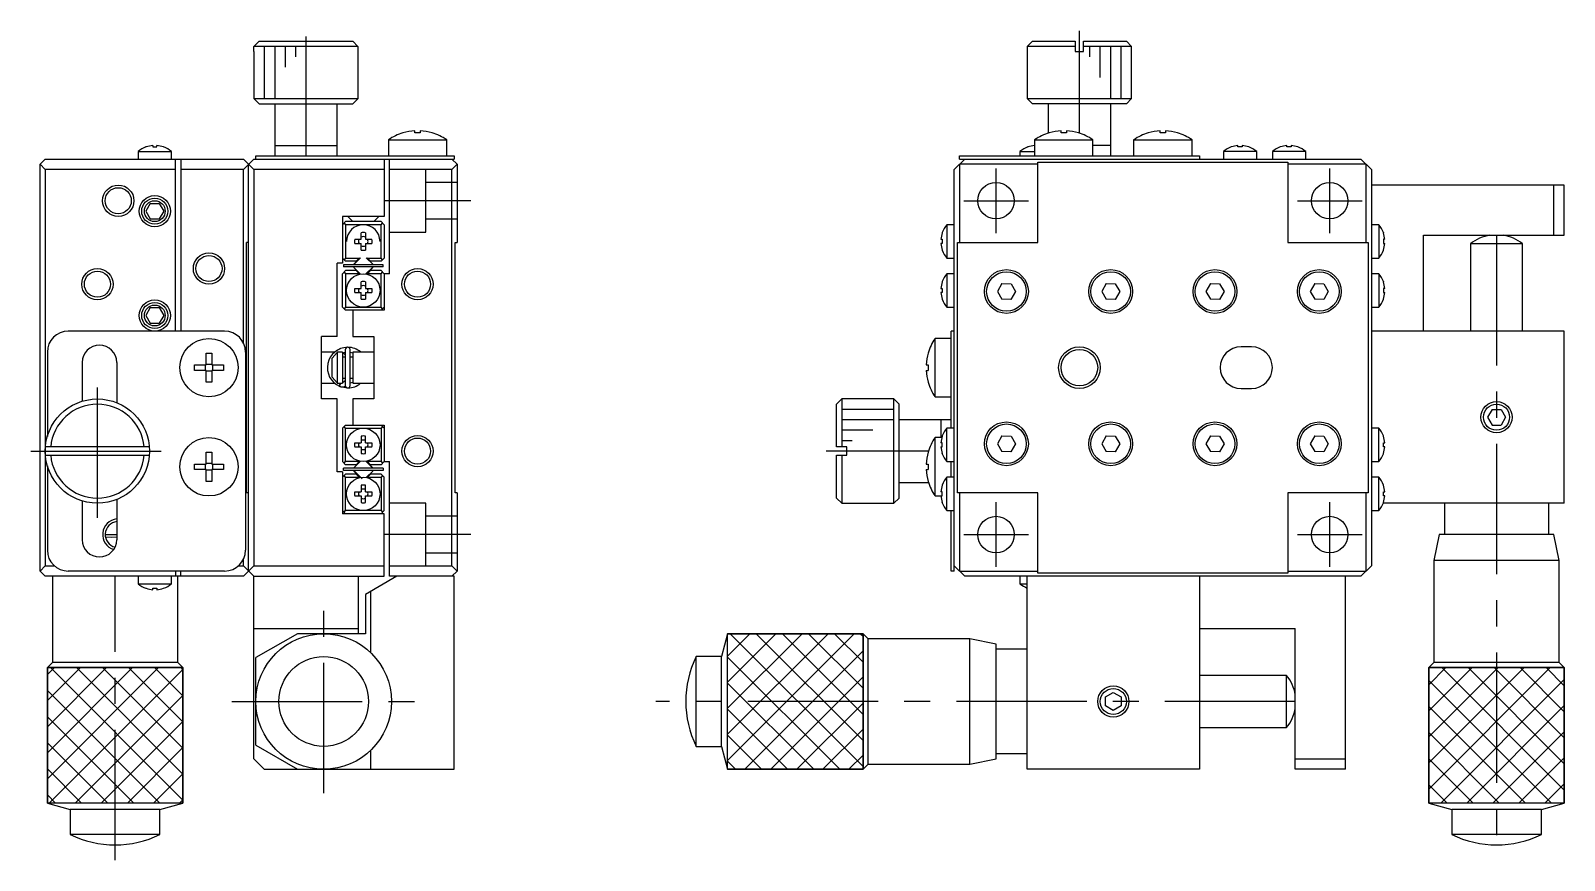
# Model space of a CAD drawing. Extents: x -26 to 379, y 1 to 259.
# Drawn here: x 231.6 to 378.7, y 107.7 to 187.3 of the extents above; entities that cross this region are included whole.
import ezdxf

# ---------------------------------------------------------------- set-up
doc = ezdxf.new("R2010")
doc.units = 0
doc.header["$LTSCALE"] = 10
doc.linetypes.add('CENTER', pattern=[2, 1.25, -0.25, 0.25, -0.25])
doc.linetypes.add('DASHED', pattern=[3.5, 2, -1.5])
doc.layers.get('0').update_dxf_attribs({"linetype": 'CONTINUOUS'})
doc.layers.add('CENTER', color=1, linetype='CENTER')

msp = doc.modelspace()

# ---------------------------------------------------------------- linework, layer by layer
at = {"color": 7, "linetype": 'CONTINUOUS'}
for p, q in [((253.05157, 185.758341), (253.553358, 186.258341)), ((253.05157, 185.258341), (253.05157, 185.758341)), ((263.019519, 185.758341), (253.05157, 185.758341)), ((253.553358, 186.258341), (262.517732, 186.258341)), ((262.517732, 186.258341), (263.019519, 185.758341)), ((263.019519, 185.758341), (263.019519, 185.258341)), ((327.71009, 186.258341), (327.21009, 185.758341)), ((331.81009, 185.758341), (327.21009, 185.758341)), ((327.21009, 185.758341), (327.21009, 180.758341)), ((327.71009, 186.258341), (331.81009, 186.258341)), ((331.81009, 186.258341), (331.81009, 185.258341)), ((332.61009, 185.258341), (332.61009, 186.258341)), ((332.61009, 186.258341), (336.71009, 186.258341)), ((337.21009, 185.758341), (332.61009, 185.758341)), ((337.21009, 185.758341), (336.71009, 186.258341)), ((337.21009, 180.758341), (337.21009, 185.758341)), ((253.035545, 185.258341), (253.035545, 180.758341)), ((253.035545, 185.258341), (253.05157, 185.258341)), ((263.019519, 185.258341), (263.035545, 185.258341)), ((263.035545, 180.758341), (263.035545, 185.258341)), ((331.81009, 185.258341), (332.61009, 185.258341)), ((253.035545, 180.758341), (253.535545, 180.258341)), ((253.035545, 180.758341), (263.035545, 180.758341)), ((253.535545, 180.258341), (262.535545, 180.258341)), ((255.035545, 180.258341), (255.035545, 175.258341)), ((261.035545, 175.258341), (261.035545, 180.258341)), ((262.535545, 180.258341), (263.035545, 180.758341)), ((327.21009, 180.758341), (327.71009, 180.258341)), ((327.21009, 180.758341), (337.21009, 180.758341)), ((336.71009, 180.258341), (327.71009, 180.258341)), ((329.21009, 180.258341), (329.21009, 177.428037)), ((335.21009, 175.258341), (335.21009, 180.258341)), ((336.71009, 180.258341), (337.21009, 180.758341)), ((265.935545, 176.800804), (271.535545, 176.800804)), ((265.935545, 176.800804), (265.935545, 175.258341)), ((267.336406, 177.451545), (267.333397, 177.457714)), ((268.475545, 177.451545), (268.475545, 177.644802)), ((268.995545, 177.451545), (268.475545, 177.451545)), ((268.995545, 177.644802), (268.995545, 177.451545)), ((270.137692, 177.457714), (270.134684, 177.451545)), ((271.535545, 175.258341), (271.535545, 176.800804)), ((327.91009, 176.800804), (327.91009, 175.258341)), ((327.91009, 176.800804), (333.51009, 176.800804)), ((329.310951, 177.451545), (329.307943, 177.457714)), ((330.45009, 177.451545), (330.45009, 177.644802)), ((330.97009, 177.451545), (330.45009, 177.451545)), ((330.97009, 177.644802), (330.97009, 177.451545)), ((332.112238, 177.457714), (332.109229, 177.451545)), ((333.51009, 175.258341), (333.51009, 176.800804)), ((337.41009, 176.800804), (337.41009, 175.258341)), ((337.41009, 176.800804), (343.01009, 176.800804)), ((338.810951, 177.451545), (338.807943, 177.457714)), ((339.95009, 177.451545), (339.95009, 177.644802)), ((340.47009, 177.451545), (339.95009, 177.451545)), ((340.47009, 177.644802), (340.47009, 177.451545)), ((341.612238, 177.457714), (341.609229, 177.451545)), ((343.01009, 175.258341), (343.01009, 176.800804)), ((241.935545, 175.679278), (245.135545, 175.679278)), ((241.935545, 175.679278), (241.935545, 174.958341)), ((242.685545, 176.109404), (242.709409, 176.109404)), ((243.335545, 176.242289), (243.335545, 176.109404)), ((243.335545, 176.109404), (243.735545, 176.109404)), ((243.735545, 176.109404), (243.735545, 176.242289)), ((244.36168, 176.109404), (244.385545, 176.109404)), ((245.135545, 174.958341), (245.135545, 175.679278)), ((253.235545, 174.958341), (253.235545, 175.258341)), ((253.235545, 175.258341), (272.235545, 175.258341)), ((255.035545, 176.258341), (261.035545, 176.258341)), ((272.235545, 175.258341), (272.235545, 174.958341)), ((320.71009, 174.958341), (320.71009, 175.258341)), ((320.71009, 175.258341), (343.71009, 175.258341)), ((326.51009, 175.679278), (326.51009, 175.258341)), ((326.51009, 175.679278), (327.91009, 175.679278)), ((327.26009, 176.109404), (327.283955, 176.109404)), ((335.21009, 176.258341), (333.51009, 176.258341)), ((343.71009, 175.258341), (343.71009, 174.958341)), ((346.01009, 175.679278), (346.01009, 174.958341)), ((349.21009, 175.679278), (346.01009, 175.679278)), ((346.783955, 176.109404), (346.76009, 176.109404)), ((347.41009, 176.109404), (347.41009, 176.242289)), ((347.81009, 176.109404), (347.41009, 176.109404)), ((347.81009, 176.242289), (347.81009, 176.109404)), ((348.46009, 176.109404), (348.436226, 176.109404)), ((349.21009, 174.958341), (349.21009, 175.679278)), ((350.71009, 175.679278), (350.71009, 174.958341)), ((353.91009, 175.679278), (350.71009, 175.679278)), ((351.483955, 176.109404), (351.46009, 176.109404)), ((352.11009, 176.109404), (352.11009, 176.242289)), ((352.51009, 176.109404), (352.11009, 176.109404)), ((352.51009, 176.242289), (352.51009, 176.109404)), ((353.16009, 176.109404), (353.136226, 176.109404)), ((353.91009, 174.958341), (353.91009, 175.679278)), ((233.035545, 174.958341), (232.535545, 174.458341)), ((232.535545, 174.458341), (233.035545, 173.958341)), ((232.535545, 135.458341), (232.535545, 174.458341)), ((233.035545, 174.958341), (252.035545, 174.958341)), ((245.535545, 173.958341), (233.035545, 173.958341)), ((233.035545, 173.958341), (233.035545, 135.958341)), ((245.535545, 158.458341), (245.535545, 174.958341)), ((246.035545, 174.958341), (246.035545, 158.458341)), ((252.035545, 173.958341), (246.035545, 173.958341)), ((253.035545, 174.958341), (252.035545, 173.958341)), ((252.035545, 174.958341), (253.035545, 173.958341)), ((252.035545, 157.33012), (252.035545, 173.958341)), ((252.535545, 135.458341), (252.535545, 174.458341)), ((253.035545, 174.958341), (272.235545, 174.958341)), ((253.035545, 173.958341), (253.035545, 135.958341)), ((265.535545, 173.958341), (253.035545, 173.958341)), ((265.535545, 174.958341), (265.535545, 169.458341)), ((266.035545, 163.958341), (266.035545, 174.958341)), ((272.035545, 173.958341), (266.035545, 173.958341)), ((272.035545, 174.958341), (272.535545, 174.458341)), ((272.535545, 174.458341), (272.035545, 173.958341)), ((272.035545, 135.958341), (272.035545, 173.958341)), ((272.535545, 174.458341), (272.535545, 166.958341)), ((321.21009, 174.958341), (320.21009, 173.958341)), ((320.21009, 135.458341), (320.21009, 173.958341)), ((320.71009, 174.958341), (359.21009, 174.958341)), ((320.71009, 174.458341), (320.71009, 166.958341)), ((328.21009, 174.458341), (320.71009, 174.458341)), ((328.21009, 174.658341), (352.21009, 174.658341)), ((328.21009, 166.958341), (328.21009, 174.658341)), ((352.21009, 174.658341), (352.21009, 166.958341)), ((359.71009, 174.458341), (352.21009, 174.458341)), ((360.21009, 173.958341), (359.21009, 174.958341)), ((359.71009, 166.958341), (359.71009, 174.458341)), ((360.21009, 173.958341), (360.21009, 135.958341)), ((378.71009, 172.458341), (360.21009, 172.458341)), ((377.71009, 167.658341), (377.71009, 172.458341)), ((378.71009, 167.658341), (378.71009, 172.458341)), ((243.102532, 170.708341), (242.669519, 169.95834)), ((243.102532, 170.708341), (243.968557, 170.708341)), ((243.968557, 170.708341), (244.40157, 169.958341)), ((242.669519, 169.95834), (243.102532, 169.208341)), ((243.102532, 169.208341), (243.968558, 169.208341)), ((244.40157, 169.958341), (243.968558, 169.208341)), ((261.535545, 169.458341), (261.535545, 164.958341)), ((265.535545, 169.458341), (261.535545, 169.458341)), ((262.035545, 169.458341), (262.535545, 168.958341)), ((264.535545, 168.958341), (265.035545, 169.458341)), ((261.535545, 168.658341), (261.835545, 168.958341)), ((261.685545, 168.808341), (261.835545, 168.658341)), ((265.235545, 168.958341), (261.835545, 168.958341)), ((261.835545, 168.658341), (261.835545, 165.458341)), ((265.235545, 168.658341), (261.835545, 168.658341)), ((263.335545, 167.258341), (263.335545, 167.884476)), ((263.735545, 167.884476), (263.735545, 167.258341)), ((265.535545, 168.658341), (265.235545, 168.958341)), ((265.235545, 168.658341), (265.385545, 168.808341)), ((265.235545, 165.458341), (265.235545, 168.658341)), ((265.535545, 168.658341), (265.535545, 165.458341)), ((319.059027, 167.908341), (319.059027, 167.884476)), ((320.21009, 168.658341), (319.489153, 168.658341)), ((319.489153, 168.658341), (319.489153, 165.458341)), ((360.931028, 168.658341), (360.21009, 168.658341)), ((360.931028, 168.658341), (360.931028, 165.458341)), ((361.361154, 167.908341), (361.361154, 167.884476)), ((252.335545, 142.958341), (252.335545, 166.958341)), ((252.535545, 166.958341), (252.335545, 166.958341)), ((262.709409, 167.258341), (263.335545, 167.258341)), ((262.709409, 166.858341), (263.335545, 166.858341)), ((263.335545, 166.232205), (263.335545, 166.858341)), ((263.735545, 167.258341), (264.36168, 167.258341)), ((263.735545, 166.858341), (264.36168, 166.858341)), ((263.735545, 166.858341), (263.735545, 166.232205)), ((272.335545, 166.958341), (272.535545, 166.958341)), ((272.335545, 142.958341), (272.335545, 166.958341)), ((318.926142, 167.258341), (319.059027, 167.258341)), ((319.059027, 166.858341), (318.926142, 166.858341)), ((319.059027, 167.258341), (319.059027, 166.858341)), ((319.059027, 166.232205), (319.059027, 166.208341)), ((320.51009, 142.958341), (320.51009, 166.958341)), ((320.51009, 166.958341), (328.21009, 166.958341)), ((352.21009, 166.958341), (359.91009, 166.958341)), ((359.91009, 166.958341), (359.91009, 142.958341)), ((361.361154, 167.258341), (361.361154, 166.858341)), ((361.494039, 167.258341), (361.361154, 167.258341)), ((361.361154, 166.858341), (361.494039, 166.858341)), ((361.361154, 166.232205), (361.361154, 166.208341)), ((365.21009, 158.458341), (365.21009, 167.658341)), ((365.21009, 167.658341), (378.71009, 167.658341)), ((374.710086, 166.830832), (369.710094, 166.830832)), ((369.710094, 166.830832), (369.710094, 158.458341)), ((374.710086, 158.458341), (374.710086, 166.830832)), ((261.035545, 157.958341), (261.035545, 164.958341)), ((261.535545, 164.958341), (261.035545, 164.958341)), ((261.535545, 165.458341), (261.835545, 165.158341)), ((261.635545, 164.808341), (261.635545, 164.608341)), ((265.435545, 164.808341), (261.635545, 164.808341)), ((261.835545, 165.458341), (261.685545, 165.308341)), ((261.835545, 165.458341), (263.136496, 165.458341)), ((262.836496, 165.158341), (261.835545, 165.158341)), ((263.250483, 165.483939), (262.633983, 164.86744)), ((262.633983, 164.832084), (263.28067, 165.478771)), ((262.836492, 165.158345), (263.177152, 165.498996)), ((264.437106, 164.86744), (263.820606, 165.483939)), ((263.893937, 165.498996), (264.234597, 165.158345)), ((263.934593, 165.458341), (265.235545, 165.458341)), ((265.235545, 165.158341), (264.234593, 165.158341)), ((265.385545, 165.308341), (265.235545, 165.458341)), ((265.235545, 165.158341), (265.535545, 165.458341)), ((265.435545, 164.608341), (265.435545, 164.808341)), ((319.489153, 165.458341), (320.21009, 165.458341)), ((360.21009, 165.458341), (360.931028, 165.458341)), ((261.535545, 163.958341), (261.835545, 164.258341)), ((261.535545, 160.758341), (261.535545, 163.958341)), ((265.435545, 164.608341), (261.635545, 164.608341)), ((261.685545, 164.108341), (261.835545, 163.958341)), ((262.836496, 164.258341), (261.835545, 164.258341)), ((263.136496, 163.958341), (261.835545, 163.958341)), ((261.835545, 163.958341), (261.835545, 160.758341)), ((262.633983, 164.549242), (263.250483, 163.932742)), ((263.177152, 163.917685), (262.836496, 164.258341)), ((264.437106, 164.584597), (263.790419, 163.93791)), ((263.820606, 163.932742), (264.437106, 164.549242)), ((264.234593, 164.258341), (263.893937, 163.917685)), ((265.235545, 163.958341), (263.934593, 163.958341)), ((265.235545, 164.258341), (264.234593, 164.258341)), ((265.535545, 163.958341), (265.235545, 164.258341)), ((265.235545, 163.958341), (265.385545, 164.108341)), ((265.235545, 160.758341), (265.235545, 163.958341)), ((265.535545, 163.958341), (265.535545, 160.458341)), ((266.035545, 163.958341), (265.535545, 163.958341)), ((320.21009, 163.958341), (319.489153, 163.958341)), ((319.489153, 163.958341), (319.489153, 160.758341)), ((360.931028, 163.958341), (360.21009, 163.958341)), ((360.931028, 163.958341), (360.931028, 160.758341)), ((262.709409, 162.558341), (263.335545, 162.558341)), ((262.709409, 162.158341), (263.335545, 162.158341)), ((263.335545, 162.558341), (263.335545, 163.184476)), ((263.335545, 161.532205), (263.335545, 162.158341)), ((263.735545, 163.184476), (263.735545, 162.558341)), ((263.735545, 162.558341), (264.36168, 162.558341)), ((263.735545, 162.158341), (264.36168, 162.158341)), ((263.735545, 162.158341), (263.735545, 161.532205)), ((318.926142, 162.558341), (319.059027, 162.558341)), ((319.059027, 162.158341), (318.926142, 162.158341)), ((319.059027, 163.208341), (319.059027, 163.184476)), ((319.059027, 162.558341), (319.059027, 162.158341)), ((324.783888, 163.012231), (324.3441, 162.266184)), ((324.3441, 162.266184), (324.770303, 161.512293)), ((324.783888, 163.012231), (325.649878, 163.004388)), ((326.07608, 162.250497), (325.636293, 161.50445)), ((325.649878, 163.004388), (326.07608, 162.250497)), ((334.783888, 163.012231), (334.3441, 162.266184)), ((334.3441, 162.266184), (334.770303, 161.512293)), ((334.783888, 163.012231), (335.649878, 163.004388)), ((336.07608, 162.250497), (335.636293, 161.50445)), ((335.649878, 163.004388), (336.07608, 162.250497)), ((344.783888, 163.012231), (344.3441, 162.266184)), ((344.3441, 162.266184), (344.770303, 161.512293)), ((344.783888, 163.012231), (345.649878, 163.004388)), ((346.07608, 162.250497), (345.636293, 161.50445)), ((345.649878, 163.004388), (346.07608, 162.250497)), ((354.783888, 163.012231), (354.3441, 162.266184)), ((354.3441, 162.266184), (354.770303, 161.512293)), ((354.783888, 163.012231), (355.649878, 163.004388)), ((356.07608, 162.250497), (355.636293, 161.50445)), ((355.649878, 163.004388), (356.07608, 162.250497)), ((361.361154, 163.208341), (361.361154, 163.184476)), ((361.361154, 162.558341), (361.361154, 162.158341)), ((361.494039, 162.558341), (361.361154, 162.558341)), ((361.361154, 162.158341), (361.494039, 162.158341)), ((243.102532, 160.708341), (242.669519, 159.95834)), ((243.102532, 160.708341), (243.968557, 160.708341)), ((243.968557, 160.708341), (244.40157, 159.958341)), ((261.535545, 160.758341), (261.835545, 160.458341)), ((261.835545, 160.758341), (261.685545, 160.608341)), ((261.835545, 160.758341), (265.235545, 160.758341)), ((265.535545, 160.458341), (261.835545, 160.458341)), ((262.535545, 160.458341), (262.535545, 157.958341)), ((265.385545, 160.608341), (265.235545, 160.758341)), ((265.235545, 160.458341), (265.535545, 160.758341)), ((319.059027, 161.532205), (319.059027, 161.508341)), ((319.489153, 160.758341), (320.21009, 160.758341)), ((325.636293, 161.50445), (324.770303, 161.512293)), ((335.636293, 161.50445), (334.770303, 161.512293)), ((345.636293, 161.50445), (344.770303, 161.512293)), ((355.636293, 161.50445), (354.770303, 161.512293)), ((360.21009, 160.758341), (360.931028, 160.758341)), ((361.361154, 161.532205), (361.361154, 161.508341)), ((242.669519, 159.95834), (243.102532, 159.208341)), ((243.102532, 159.208341), (243.968558, 159.208341)), ((244.40157, 159.958341), (243.968558, 159.208341)), ((250.235545, 158.458341), (235.235545, 158.458341)), ((259.535545, 151.958341), (259.535545, 157.958341)), ((261.035545, 157.958341), (259.535545, 157.958341)), ((262.535545, 157.958341), (264.535545, 157.958341)), ((264.535545, 157.958341), (264.535545, 151.958341)), ((319.91009, 157.758341), (318.367627, 157.758341)), ((318.367627, 152.158341), (318.367627, 157.758341)), ((320.21009, 158.458341), (319.91009, 158.458341)), ((319.91009, 149.158341), (319.91009, 158.458341)), ((378.71009, 158.458341), (360.21009, 158.458341)), ((378.71009, 141.958341), (378.71009, 158.458341)), ((233.235545, 156.458341), (233.235545, 148.358341)), ((248.475545, 156.35748), (248.995545, 156.35748)), ((248.475545, 155.218341), (248.475545, 156.35748)), ((248.995545, 156.35748), (248.995545, 155.218341)), ((252.235545, 156.458341), (252.235545, 137.458341)), ((260.791744, 156.458341), (259.535545, 156.458341)), ((260.535545, 155.878441), (261.035545, 156.407587)), ((261.535545, 156.458341), (261.035545, 156.458341)), ((261.035545, 156.458341), (261.035545, 153.458341)), ((261.255303, 156.744121), (261.24215, 156.738315)), ((261.250584, 156.740811), (261.246273, 156.74016)), ((261.316468, 156.768823), (261.254738, 156.745193)), ((261.535482, 156.373474), (261.810508, 156.442538)), ((261.535543, 156.354912), (261.541075, 156.354964)), ((261.535545, 156.458341), (261.535545, 153.458341)), ((261.810545, 155.958341), (261.535545, 155.958341)), ((261.541075, 156.354964), (261.554698, 156.354597)), ((261.554698, 156.354597), (261.568287, 156.353527)), ((261.568287, 156.353527), (261.581803, 156.351759)), ((261.581803, 156.351759), (261.59521, 156.349296)), ((261.59521, 156.349296), (261.608471, 156.346147)), ((261.608471, 156.346147), (261.62155, 156.342322)), ((261.62155, 156.342322), (261.634413, 156.337833)), ((261.634413, 156.337833), (261.647025, 156.332694)), ((261.647025, 156.332694), (261.659353, 156.326921)), ((261.659353, 156.326921), (261.671366, 156.320532)), ((261.671366, 156.320532), (261.683035, 156.313545)), ((261.683035, 156.313545), (261.694329, 156.305982)), ((261.694329, 156.305982), (261.705222, 156.297864)), ((261.705222, 156.297864), (261.715688, 156.289216)), ((261.715688, 156.289216), (261.725703, 156.28006)), ((261.725703, 156.28006), (261.735244, 156.270423)), ((261.735244, 156.270423), (261.744289, 156.260329)), ((261.744289, 156.260329), (261.75282, 156.249807)), ((261.75282, 156.249807), (261.760817, 156.238884)), ((261.760817, 156.238884), (261.768264, 156.227587)), ((261.768264, 156.227587), (261.775146, 156.215945)), ((261.775146, 156.215945), (261.781448, 156.203987)), ((261.781448, 156.203987), (261.787158, 156.191742)), ((261.787158, 156.191742), (261.792265, 156.179239)), ((261.792265, 156.179239), (261.796758, 156.16651)), ((261.796758, 156.16651), (261.800629, 156.153582)), ((261.800629, 156.153582), (261.803872, 156.140488)), ((261.803872, 156.140488), (261.806479, 156.127257)), ((261.806479, 156.127257), (261.808446, 156.11392)), ((261.808446, 156.11392), (261.80977, 156.100508)), ((261.80977, 156.100508), (261.810448, 156.08705)), ((261.810448, 156.08705), (261.810545, 156.079834)), ((261.810545, 156.683341), (261.810545, 153.233341)), ((262.260545, 153.233341), (262.260545, 156.683341)), ((262.535545, 155.958341), (262.260545, 155.958341)), ((262.2606, 156.442263), (262.535673, 156.373672)), ((264.535545, 156.458341), (262.535545, 156.458341)), ((262.535545, 156.458341), (262.535545, 153.458341)), ((317.710717, 156.360488), (317.716886, 156.35748)), ((348.71009, 156.958341), (347.71009, 156.958341)), ((236.585545, 155.458341), (236.585545, 151.743474)), ((239.885545, 155.458341), (239.885545, 151.603499)), ((247.336406, 154.698341), (247.336406, 155.218341)), ((247.336406, 155.218341), (248.475545, 155.218341)), ((248.475545, 154.698341), (247.336406, 154.698341)), ((248.406103, 154.698341), (248.406103, 155.218341)), ((248.475545, 155.287782), (248.995545, 155.287782)), ((248.475545, 153.559202), (248.475545, 154.698341)), ((248.995545, 154.628899), (248.475545, 154.628899)), ((248.995545, 155.218341), (250.134684, 155.218341)), ((248.995545, 154.698341), (248.995545, 153.559202)), ((250.134684, 154.698341), (248.995545, 154.698341)), ((249.064986, 155.218341), (249.064986, 154.698341)), ((250.134684, 155.218341), (250.134684, 154.698341)), ((260.535545, 154.03824), (260.535545, 155.878441)), ((317.523629, 155.218341), (317.716886, 155.218341)), ((317.523629, 154.698341), (317.716886, 154.698341)), ((317.716886, 155.218341), (317.716886, 154.698341)), ((248.995545, 153.559202), (248.475545, 153.559202)), ((259.535545, 153.458341), (260.791967, 153.458341)), ((261.035545, 153.516339), (260.535545, 154.045486)), ((261.035545, 153.458341), (261.535545, 153.458341)), ((261.221968, 153.187524), (261.251939, 153.174086)), ((261.245986, 153.176636), (261.325901, 153.436069)), ((261.250544, 153.189713), (261.25039, 153.183064)), ((261.25039, 153.183064), (261.250931, 153.177847)), ((261.251391, 153.197744), (261.250544, 153.189713)), ((261.250931, 153.177847), (261.251735, 153.175032)), ((261.252925, 153.2071), (261.251391, 153.197744)), ((261.251735, 153.175032), (261.253912, 153.171964)), ((261.255135, 153.21771), (261.252925, 153.2071)), ((261.253912, 153.171964), (261.254738, 153.171488)), ((261.254738, 153.171488), (261.286091, 153.15867)), ((261.258005, 153.229497), (261.255135, 153.21771)), ((261.261513, 153.242375), (261.258005, 153.229497)), ((261.265634, 153.256247), (261.261513, 153.242375)), ((261.270337, 153.271013), (261.265634, 153.256247)), ((261.275588, 153.286564), (261.270337, 153.271013)), ((261.281348, 153.302786), (261.275588, 153.286564)), ((261.287574, 153.319558), (261.281348, 153.302786)), ((261.286091, 153.15867), (261.319801, 153.146765)), ((261.294222, 153.336757), (261.287574, 153.319558)), ((261.301241, 153.354258), (261.294222, 153.336757)), ((261.308581, 153.371931), (261.301241, 153.354258)), ((261.316188, 153.389647), (261.308581, 153.371931)), ((261.31224, 153.148874), (262.005831, 153.009894)), ((261.324004, 153.407274), (261.316188, 153.389647)), ((261.319801, 153.146765), (261.354052, 153.136563)), ((261.331974, 153.424684), (261.324004, 153.407274)), ((261.325901, 153.436069), (261.336718, 153.458349)), ((261.340038, 153.441748), (261.331974, 153.424684)), ((261.348137, 153.458341), (261.340038, 153.441748)), ((261.354052, 153.136563), (261.388759, 153.128087)), ((261.388759, 153.128087), (261.423836, 153.121359)), ((261.423836, 153.121359), (261.459197, 153.116394)), ((261.459197, 153.116394), (261.494757, 153.113202)), ((261.494757, 153.113202), (261.530427, 153.111792)), ((261.530427, 153.111792), (261.566122, 153.112167)), ((261.536832, 153.561747), (261.535544, 153.561769)), ((261.535545, 153.958341), (261.810545, 153.958341)), ((261.550453, 153.561894), (261.536832, 153.561747)), ((261.564042, 153.562744), (261.550453, 153.561894)), ((261.577564, 153.564291), (261.564042, 153.562744)), ((261.566122, 153.112167), (261.601755, 153.114325)), ((261.590981, 153.566531), (261.577564, 153.564291)), ((261.604257, 153.569455), (261.590981, 153.566531)), ((261.601755, 153.114325), (261.637238, 153.118262)), ((261.617357, 153.573053), (261.604257, 153.569455)), ((261.630248, 153.577313), (261.617357, 153.573053)), ((261.642896, 153.582222), (261.630248, 153.577313)), ((261.637238, 153.118262), (261.672485, 153.123967)), ((261.655269, 153.587763), (261.642896, 153.582222)), ((261.667337, 153.593919), (261.655269, 153.587763)), ((261.679071, 153.600672), (261.667337, 153.593919)), ((261.672485, 153.123967), (261.70741, 153.131427)), ((261.690442, 153.608003), (261.679071, 153.600672)), ((261.701423, 153.615889), (261.690442, 153.608003)), ((261.711991, 153.624309), (261.701423, 153.615889)), ((261.70741, 153.131427), (261.741928, 153.140624)), ((261.72212, 153.63324), (261.711991, 153.624309)), ((261.731789, 153.642658), (261.72212, 153.63324)), ((261.740976, 153.652537), (261.731789, 153.642658)), ((261.749661, 153.662853), (261.740976, 153.652537)), ((261.741928, 153.140624), (261.775954, 153.151536)), ((261.757826, 153.673578), (261.749661, 153.662853)), ((261.765453, 153.684687), (261.757826, 153.673578)), ((261.772528, 153.696153), (261.765453, 153.684687)), ((261.779034, 153.707946), (261.772528, 153.696153)), ((261.775954, 153.151536), (261.809406, 153.164137)), ((261.78496, 153.720039), (261.779034, 153.707946)), ((261.790292, 153.732404), (261.78496, 153.720039)), ((261.79502, 153.745012), (261.790292, 153.732404)), ((261.799134, 153.757832), (261.79502, 153.745012)), ((261.802626, 153.770836), (261.799134, 153.757832)), ((261.805489, 153.783994), (261.802626, 153.770836)), ((261.807716, 153.797275), (261.805489, 153.783994)), ((261.809303, 153.81065), (261.807716, 153.797275)), ((261.810247, 153.824087), (261.809303, 153.81065)), ((261.809406, 153.164137), (261.820163, 153.1686)), ((261.810545, 153.836847), (261.810247, 153.824087)), ((262.260545, 153.958341), (262.535545, 153.958341)), ((262.535549, 153.543187), (262.260602, 153.474187)), ((262.535545, 153.458341), (264.535545, 153.458341)), ((317.716886, 153.559202), (317.710717, 153.556193)), ((347.71009, 152.958341), (348.71009, 152.958341)), ((261.035545, 151.958341), (259.535545, 151.958341)), ((261.035545, 144.958341), (261.035545, 151.958341)), ((262.535545, 151.958341), (262.535545, 149.458341)), ((264.535545, 151.958341), (262.535545, 151.958341)), ((309.41009, 151.958341), (308.91009, 151.458341)), ((309.41009, 151.958341), (309.41009, 147.358341)), ((314.41009, 151.958341), (309.41009, 151.958341)), ((314.91009, 151.458341), (314.41009, 151.958341)), ((314.41009, 141.958341), (314.41009, 151.958341)), ((318.367627, 152.158341), (319.91009, 152.158341)), ((308.91009, 147.358341), (308.91009, 151.458341)), ((314.91009, 142.458341), (314.91009, 151.458341)), ((371.777078, 150.958341), (371.344065, 150.208341)), ((371.344065, 150.208341), (371.777078, 149.458341)), ((371.777078, 150.958341), (372.643103, 150.958341)), ((372.643103, 150.958341), (373.076116, 150.208341)), ((373.076116, 150.208341), (372.643103, 149.458341)), ((261.535545, 149.158341), (261.835545, 149.458341)), ((261.535545, 149.158341), (261.535545, 145.958341)), ((261.835545, 149.158341), (261.685545, 149.308341)), ((261.835545, 149.458341), (265.535545, 149.458341)), ((261.835545, 145.958341), (261.835545, 149.158341)), ((261.835545, 149.158341), (265.235545, 149.158341)), ((265.235545, 149.458341), (265.535545, 149.158341)), ((265.385545, 149.308341), (265.235545, 149.158341)), ((265.235545, 149.158341), (265.235545, 145.958341)), ((265.535545, 149.458341), (265.535545, 145.958341)), ((319.91009, 149.958341), (314.91009, 149.958341)), ((318.91009, 149.958341), (318.91009, 148.258341)), ((320.21009, 149.158341), (319.489153, 149.158341)), ((319.489153, 145.958341), (319.489153, 149.158341)), ((360.931028, 149.158341), (360.21009, 149.158341)), ((360.931028, 145.958341), (360.931028, 149.158341)), ((371.777078, 149.458341), (372.643103, 149.458341)), ((243.019519, 147.358341), (233.05157, 147.358341)), ((262.709409, 147.758341), (263.335545, 147.758341)), ((262.709409, 147.358341), (263.335545, 147.358341)), ((263.335545, 148.384476), (263.335545, 147.758341)), ((263.335545, 147.358341), (263.335545, 146.732205)), ((263.735545, 147.758341), (263.735545, 148.384476)), ((263.735545, 147.758341), (264.36168, 147.758341)), ((263.735545, 146.732205), (263.735545, 147.358341)), ((263.735545, 147.358341), (264.36168, 147.358341)), ((309.91009, 147.358341), (308.91009, 147.358341)), ((309.91009, 146.558341), (309.91009, 147.358341)), ((319.018438, 148.258341), (318.367627, 148.258341)), ((318.367627, 142.658341), (318.367627, 148.258341)), ((319.059027, 147.758341), (318.926142, 147.758341)), ((318.926142, 147.358341), (319.059027, 147.358341)), ((319.059027, 148.384476), (319.059027, 148.408341)), ((319.059027, 147.358341), (319.059027, 147.758341)), ((324.783888, 148.412231), (324.3441, 147.666184)), ((324.3441, 147.666184), (324.770303, 146.912293)), ((324.783888, 148.412231), (325.649878, 148.404388)), ((326.07608, 147.650497), (325.636293, 146.90445)), ((325.649878, 148.404388), (326.07608, 147.650497)), ((334.783888, 148.412231), (334.3441, 147.666184)), ((334.3441, 147.666184), (334.770303, 146.912293)), ((334.783888, 148.412231), (335.649878, 148.404388)), ((336.07608, 147.650497), (335.636293, 146.90445)), ((335.649878, 148.404388), (336.07608, 147.650497)), ((344.783888, 148.412231), (344.3441, 147.666184)), ((344.3441, 147.666184), (344.770303, 146.912293)), ((344.783888, 148.412231), (345.649878, 148.404388)), ((346.07608, 147.650497), (345.636293, 146.90445)), ((345.649878, 148.404388), (346.07608, 147.650497)), ((354.783888, 148.412231), (354.3441, 147.666184)), ((354.3441, 147.666184), (354.770303, 146.912293)), ((354.783888, 148.412231), (355.649878, 148.404388)), ((356.07608, 147.650497), (355.636293, 146.90445)), ((355.649878, 148.404388), (356.07608, 147.650497)), ((361.361154, 148.384476), (361.361154, 148.408341)), ((361.361154, 147.358341), (361.361154, 147.758341)), ((361.361154, 147.758341), (361.494039, 147.758341)), ((361.494039, 147.358341), (361.361154, 147.358341)), ((233.05157, 146.558341), (243.019519, 146.558341)), ((247.336405, 145.198341), (247.336405, 145.718341)), ((247.336405, 145.718341), (248.475545, 145.718341)), ((248.406103, 145.198341), (248.406103, 145.718341)), ((248.475545, 146.85748), (248.995545, 146.85748)), ((248.475545, 145.718341), (248.475545, 146.85748)), ((248.475545, 145.787782), (248.995545, 145.787782)), ((248.995545, 146.85748), (248.995545, 145.718341)), ((248.995545, 145.718341), (250.134684, 145.718341)), ((249.064986, 145.718341), (249.064986, 145.198341)), ((250.134684, 145.718341), (250.134684, 145.198341)), ((261.835545, 145.658341), (261.535545, 145.958341)), ((261.685545, 145.808341), (261.835545, 145.958341)), ((263.136496, 145.958341), (261.835545, 145.958341)), ((262.836496, 145.658341), (261.835545, 145.658341)), ((263.250483, 145.983939), (262.633983, 145.36744)), ((262.836492, 145.658345), (263.177152, 145.998996)), ((264.437106, 145.332084), (263.790419, 145.978771)), ((264.437106, 145.36744), (263.820606, 145.983939)), ((263.893937, 145.998996), (264.234597, 145.658345)), ((265.235545, 145.958341), (263.934593, 145.958341)), ((265.235545, 145.658341), (264.234593, 145.658341)), ((265.235545, 145.958341), (265.385545, 145.808341)), ((265.235545, 145.658341), (265.535545, 145.958341)), ((265.535545, 145.958341), (266.035545, 145.958341)), ((266.035545, 134.958341), (266.035545, 145.958341)), ((308.91009, 142.458341), (308.91009, 146.558341)), ((308.91009, 146.558341), (309.91009, 146.558341)), ((309.41009, 146.558341), (309.41009, 141.958341)), ((317.523629, 145.718341), (317.716886, 145.718341)), ((317.710717, 146.860488), (317.716886, 146.85748)), ((317.716886, 145.718341), (317.716886, 145.198341)), ((319.059027, 146.708341), (319.059027, 146.732205)), ((319.489153, 145.958341), (320.21009, 145.958341)), ((319.91009, 144.458341), (319.91009, 145.958341)), ((325.636293, 146.90445), (324.770303, 146.912293)), ((335.636293, 146.90445), (334.770303, 146.912293)), ((345.636293, 146.90445), (344.770303, 146.912293)), ((355.636293, 146.90445), (354.770303, 146.912293)), ((360.21009, 145.958341), (360.931028, 145.958341)), ((361.361154, 146.708341), (361.361154, 146.732205)), ((233.235545, 145.558341), (233.235545, 137.458341)), ((248.475545, 145.198341), (247.336405, 145.198341)), ((248.475545, 144.059202), (248.475545, 145.198341)), ((248.995545, 145.128899), (248.475545, 145.128899)), ((248.995545, 145.198341), (248.995545, 144.059202)), ((250.134684, 145.198341), (248.995545, 145.198341)), ((261.535545, 144.958341), (261.035545, 144.958341)), ((261.535545, 144.958341), (261.535545, 140.958341)), ((261.535545, 144.458341), (261.835545, 144.758341)), ((265.435545, 145.308341), (261.635545, 145.308341)), ((261.635545, 145.108341), (261.635545, 145.308341)), ((265.435545, 145.108341), (261.635545, 145.108341)), ((261.835545, 144.458341), (261.685545, 144.608341)), ((262.836496, 144.758341), (261.835545, 144.758341)), ((261.835545, 141.258341), (261.835545, 144.458341)), ((261.835545, 144.458341), (263.136496, 144.458341)), ((262.633983, 145.084597), (263.411801, 144.306779)), ((262.633983, 145.049242), (263.250483, 144.432742)), ((262.836496, 144.758341), (263.177152, 144.417685)), ((263.820606, 144.432742), (264.437106, 145.049242)), ((263.893937, 144.417685), (264.234593, 144.758341)), ((263.934593, 144.458341), (265.235545, 144.458341)), ((265.235545, 144.758341), (264.234593, 144.758341)), ((265.235545, 144.758341), (265.535545, 144.458341)), ((265.385545, 144.608341), (265.235545, 144.458341)), ((265.235545, 144.458341), (265.235545, 141.258341)), ((265.435545, 145.308341), (265.435545, 145.108341)), ((265.535545, 141.258341), (265.535545, 144.458341)), ((317.523629, 145.198341), (317.716886, 145.198341)), ((320.21009, 144.458341), (319.489153, 144.458341)), ((319.489153, 141.258341), (319.489153, 144.458341)), ((360.931028, 144.458341), (360.21009, 144.458341)), ((360.931028, 141.258341), (360.931028, 144.458341)), ((248.995545, 144.059202), (248.475545, 144.059202)), ((252.535545, 142.958341), (252.335545, 142.958341)), ((262.709409, 143.058341), (263.335545, 143.058341)), ((263.335545, 143.684476), (263.335545, 143.058341)), ((263.735545, 143.058341), (263.735545, 143.684476)), ((263.735545, 143.058341), (264.36168, 143.058341)), ((272.535545, 142.958341), (272.335545, 142.958341)), ((272.535545, 142.958341), (272.535545, 135.458341)), ((314.91009, 143.958341), (317.740394, 143.958341)), ((317.716886, 144.059202), (317.710717, 144.056193)), ((319.059027, 143.058341), (318.926142, 143.058341)), ((319.059027, 143.684476), (319.059027, 143.708341)), ((319.059027, 142.658341), (319.059027, 143.058341)), ((328.21009, 142.958341), (320.51009, 142.958341)), ((320.71009, 142.958341), (320.71009, 135.458341)), ((328.21009, 135.258341), (328.21009, 142.958341)), ((359.91009, 142.958341), (352.21009, 142.958341)), ((352.21009, 142.958341), (352.21009, 135.258341)), ((359.71009, 135.458341), (359.71009, 142.958341)), ((361.361154, 143.684476), (361.361154, 143.708341)), ((361.361154, 142.658341), (361.361154, 143.058341)), ((361.361154, 143.058341), (361.494039, 143.058341)), ((236.585545, 142.173207), (236.585545, 138.458341)), ((239.885545, 142.313182), (239.885545, 138.458341)), ((261.835545, 140.958341), (261.535545, 141.258341)), ((261.685545, 141.108341), (261.835545, 141.258341)), ((265.235545, 141.258341), (261.835545, 141.258341)), ((262.709409, 142.658341), (263.335545, 142.658341)), ((263.335545, 142.658341), (263.335545, 142.032205)), ((263.735545, 142.658341), (264.36168, 142.658341)), ((263.735545, 142.032205), (263.735545, 142.658341)), ((265.235545, 141.258341), (265.385545, 141.108341)), ((265.235545, 140.958341), (265.535545, 141.258341)), ((308.91009, 142.458341), (309.41009, 141.958341)), ((309.41009, 141.958341), (314.41009, 141.958341)), ((314.41009, 141.958341), (314.91009, 142.458341)), ((318.367627, 142.658341), (319.059027, 142.658341)), ((319.059027, 142.008341), (319.059027, 142.032205)), ((319.489153, 141.258341), (320.21009, 141.258341)), ((319.91009, 135.458341), (319.91009, 141.258341)), ((360.21009, 141.258341), (360.931028, 141.258341)), ((378.71009, 141.958341), (361.342471, 141.958341)), ((361.494039, 142.658341), (361.361154, 142.658341)), ((361.361154, 142.008341), (361.361154, 142.032205)), ((367.21009, 141.958341), (367.21009, 138.958341)), ((377.21009, 138.958341), (377.21009, 141.958341)), ((265.535545, 140.958341), (261.535545, 140.958341)), ((265.535545, 134.958341), (265.535545, 140.958341)), ((238.785545, 138.958341), (239.885545, 138.958341)), ((238.803907, 138.744875), (239.349342, 138.708341)), ((239.349342, 138.708341), (239.885544, 138.737288)), ((366.710093, 138.958341), (366.210094, 136.458342)), ((377.710087, 138.958341), (366.710093, 138.958341)), ((378.210086, 136.458342), (377.710087, 138.958341)), ((233.035545, 135.958341), (232.535545, 135.458341)), ((232.535545, 135.458341), (233.035545, 134.958341)), ((233.035545, 135.958341), (233.912669, 135.958341)), ((250.235545, 135.458341), (235.235545, 135.458341)), ((245.535545, 135.458341), (245.535545, 134.958341)), ((246.035545, 134.958341), (246.035545, 135.458341)), ((251.55842, 135.958341), (252.035545, 135.958341)), ((252.035545, 135.958341), (252.035545, 136.586561)), ((253.035545, 135.958341), (252.035545, 134.958341)), ((252.035545, 135.958341), (253.035545, 134.958341)), ((253.035545, 135.958341), (265.535545, 135.958341)), ((266.035545, 135.958341), (272.035545, 135.958341)), ((272.035545, 135.958341), (272.535545, 135.458341)), ((272.535545, 135.458341), (272.035545, 134.958341)), ((320.21009, 135.458341), (319.91009, 135.458341)), ((320.21009, 135.958341), (321.21009, 134.958341)), ((320.71009, 135.458341), (328.21009, 135.458341)), ((352.21009, 135.458341), (359.71009, 135.458341)), ((359.21009, 134.958341), (360.21009, 135.958341)), ((378.210086, 136.458342), (366.210094, 136.458342)), ((366.210094, 136.458342), (366.210094, 126.708337)), ((378.210086, 126.708337), (378.210086, 136.458342)), ((252.035545, 134.958341), (233.035545, 134.958341)), ((233.735549, 134.958341), (233.735549, 126.708337)), ((241.935545, 134.958341), (241.935545, 134.237403)), ((241.935545, 134.237403), (245.135545, 134.237403)), ((245.135545, 134.237403), (245.135545, 134.958341)), ((245.735541, 126.708337), (245.735541, 134.958341)), ((253.035545, 134.958341), (265.535545, 134.958341)), ((253.035545, 117.458341), (253.035545, 134.958341)), ((263.035545, 134.958341), (263.035545, 129.458341)), ((266.735545, 134.95834), (263.735545, 133.22629)), ((272.235545, 134.958341), (266.035545, 134.958341)), ((272.235545, 116.458341), (272.235545, 134.958341)), ((359.21009, 134.958341), (321.21009, 134.958341)), ((326.51009, 134.958341), (326.51009, 134.237403)), ((326.51009, 134.237403), (327.21009, 134.237403)), ((327.21009, 116.458341), (327.21009, 134.958341)), ((352.21009, 135.258341), (328.21009, 135.258341)), ((343.71009, 134.958341), (343.71009, 116.458341)), ((357.71009, 116.458341), (357.71009, 134.958341)), ((242.685545, 133.807277), (242.709409, 133.807277)), ((243.335545, 133.674392), (243.335545, 133.807277)), ((243.335545, 133.807277), (243.735545, 133.807277)), ((243.735545, 133.807277), (243.735545, 133.674392)), ((244.36168, 133.807277), (244.385545, 133.807277)), ((263.735545, 133.22629), (263.735545, 129.458341)), ((264.235545, 133.514965), (264.235545, 127.648756)), ((253.035545, 129.958341), (263.035545, 129.958341)), ((257.209265, 129.458341), (253.235545, 127.164112)), ((263.735545, 129.458341), (257.209265, 129.458341)), ((298.460083, 129.45834), (297.870595, 127.258341)), ((311.960086, 128.958337), (311.460084, 129.45834)), ((343.71009, 129.958341), (352.91009, 129.958341)), ((352.91009, 116.458341), (352.91009, 129.958341)), ((311.960086, 116.958345), (311.960086, 128.958337)), ((321.710091, 128.958337), (311.960086, 128.958337)), ((321.710091, 116.958345), (321.710091, 128.958337)), ((324.21009, 128.458338), (321.710091, 128.958337)), ((324.21009, 117.458344), (324.21009, 128.458338)), ((327.21009, 127.958341), (324.21009, 127.958341)), ((233.735549, 126.708337), (233.235546, 126.208335)), ((245.735541, 126.708337), (233.735549, 126.708337)), ((246.235544, 126.208335), (245.735541, 126.708337)), ((253.235545, 118.767742), (253.235545, 127.164112)), ((295.460084, 118.658341), (295.460084, 127.258341)), ((297.870595, 127.258341), (295.460084, 127.258341)), ((297.870595, 118.658341), (297.870595, 127.258341)), ((366.210094, 126.708337), (365.710091, 126.208335)), ((378.210086, 126.708337), (366.210094, 126.708337)), ((378.710089, 126.208335), (378.210086, 126.708337)), ((237.536327, 126.208335), (233.235546, 126.208335)), ((352.082581, 125.458337), (343.71009, 125.458337)), ((352.082581, 120.458345), (352.082581, 125.458337)), ((334.71009, 123.391353), (335.46009, 123.824366)), ((335.46009, 123.824366), (336.21009, 123.391353)), ((334.71009, 122.525328), (334.71009, 123.391353)), ((335.46009, 122.092315), (334.71009, 122.525328)), ((336.21009, 122.525328), (335.46009, 122.092315)), ((336.21009, 123.391353), (336.21009, 122.525328)), ((343.71009, 120.458345), (352.082581, 120.458345)), ((253.235545, 118.767742), (257.235545, 116.458341)), ((264.235545, 118.267925), (264.235545, 116.458341)), ((295.460084, 118.658341), (297.870595, 118.658341)), ((297.870595, 118.658341), (298.460083, 116.458342)), ((324.21009, 117.958341), (327.21009, 117.958341)), ((253.035545, 117.458341), (254.035545, 116.458341)), ((254.035545, 116.458341), (272.235545, 116.458341)), ((311.460084, 116.458342), (311.960086, 116.958345)), ((311.960086, 116.958345), (321.710091, 116.958345)), ((321.710091, 116.958345), (324.21009, 117.458344)), ((343.71009, 116.458341), (327.21009, 116.458341)), ((352.91009, 117.458341), (357.71009, 117.458341)), ((357.71009, 116.458341), (352.91009, 116.458341)), ((233.235546, 113.208334), (235.435545, 112.618846)), ((235.435545, 112.618846), (235.435545, 110.208335)), ((244.035545, 112.618846), (235.435545, 112.618846)), ((246.235544, 113.208334), (237.536327, 113.208334)), ((244.035545, 112.618846), (246.235544, 113.208334)), ((244.035545, 110.208335), (244.035545, 112.618846)), ((365.710091, 113.208334), (367.91009, 112.618846)), ((376.51009, 112.618846), (367.91009, 112.618846)), ((367.91009, 112.618846), (367.91009, 110.208335)), ((376.51009, 112.618846), (378.710089, 113.208334)), ((376.51009, 110.208335), (376.51009, 112.618846)), ((244.035545, 110.208335), (235.435545, 110.208335)), ((376.51009, 110.208335), (367.91009, 110.208335))]:
    msp.add_line(p, q, dxfattribs=at)
at = {"color": 3, "linetype": 'CONTINUOUS'}
for p, q in [((254.035545, 185.758341), (254.035545, 180.758341)), ((255.035545, 185.758341), (255.035545, 180.758341)), ((256.035545, 185.758341), (256.035545, 183.758341)), ((257.035545, 185.758341), (257.035545, 184.758341)), ((333.21009, 184.758341), (333.21009, 185.758341)), ((334.21009, 182.758341), (334.21009, 185.758341)), ((335.21009, 180.758341), (335.21009, 185.758341)), ((336.21009, 180.758341), (336.21009, 185.758341)), ((314.41009, 150.958341), (309.41009, 150.958341)), ((314.41009, 149.958341), (309.41009, 149.958341)), ((312.41009, 148.958341), (309.41009, 148.958341)), ((310.41009, 147.958341), (309.41009, 147.958341)), ((298.460083, 116.458342), (298.460083, 129.45834)), ((311.460084, 129.45834), (298.460083, 129.45834)), ((298.460083, 127.311833), (300.60659, 129.45834)), ((298.460083, 124.811833), (303.10659, 129.45834)), ((298.460083, 122.311833), (305.60659, 129.45834)), ((298.460083, 119.811833), (308.10659, 129.45834)), ((298.460083, 117.311833), (310.60659, 129.45834)), ((298.460083, 116.458342), (298.460083, 129.45834)), ((298.460083, 129.45834), (311.460084, 129.45834)), ((298.723236, 129.45834), (311.460084, 116.721492)), ((301.223236, 129.45834), (311.460084, 119.221492)), ((303.723236, 129.45834), (311.460084, 121.721492)), ((306.223236, 129.45834), (311.460084, 124.221492)), ((308.723236, 129.45834), (311.460084, 126.721492)), ((311.223236, 129.45834), (311.460084, 129.221492)), ((311.460084, 116.458342), (311.460084, 129.45834)), ((311.460084, 129.45834), (311.460084, 116.458342)), ((298.460083, 127.221493), (309.223234, 116.458342)), ((300.106592, 116.458342), (311.460084, 127.811834)), ((233.235546, 126.208335), (233.235546, 113.208334)), ((233.235546, 125.537753), (233.906127, 126.208335)), ((233.235546, 123.037753), (236.406127, 126.208335)), ((233.235546, 120.537753), (238.906127, 126.208335)), ((233.235546, 118.037753), (241.406127, 126.208335)), ((233.235546, 115.537753), (243.906127, 126.208335)), ((233.235546, 113.208334), (233.235546, 126.208335)), ((233.235546, 126.208335), (246.235544, 126.208335)), ((233.406126, 113.208334), (246.235544, 126.037751)), ((233.522784, 126.208335), (246.235544, 113.495575)), ((236.022784, 126.208335), (246.235544, 115.995575)), ((246.235544, 126.208335), (237.536327, 126.208335)), ((238.522784, 126.208335), (246.235544, 118.495575)), ((241.022784, 126.208335), (246.235544, 120.995575)), ((243.522784, 126.208335), (246.235544, 123.495575)), ((246.022784, 126.208335), (246.235544, 125.995575)), ((246.235544, 113.208334), (246.235544, 126.208335)), ((246.235544, 126.208335), (246.235544, 113.208334)), ((302.606592, 116.458342), (311.460084, 125.311834)), ((378.710089, 126.208335), (365.710091, 126.208335)), ((365.710091, 126.208335), (365.710091, 113.208334)), ((365.710091, 124.561841), (367.356585, 126.208335)), ((365.710091, 122.061841), (369.856585, 126.208335)), ((365.710091, 119.561841), (372.356585, 126.208335)), ((365.710091, 117.061841), (374.856585, 126.208335)), ((365.710091, 114.561841), (377.356585, 126.208335)), ((365.710091, 113.208334), (365.710091, 126.208335)), ((365.710091, 126.208335), (378.710089, 126.208335)), ((366.856584, 113.208334), (378.710089, 125.061839)), ((366.973241, 126.208335), (378.710089, 114.471487)), ((369.473241, 126.208335), (378.710089, 116.971487)), ((371.973241, 126.208335), (378.710089, 119.471487)), ((374.473241, 126.208335), (378.710089, 121.971487)), ((376.973241, 126.208335), (378.710089, 124.471487)), ((378.710089, 113.208334), (378.710089, 126.208335)), ((378.710089, 126.208335), (378.710089, 113.208334)), ((233.235546, 123.995573), (244.022785, 113.208334)), ((298.460083, 124.721493), (306.723234, 116.458342)), ((365.710091, 124.971485), (377.473242, 113.208334)), ((235.906126, 113.208334), (246.235544, 123.537751)), ((298.460083, 122.221493), (304.223234, 116.458342)), ((305.106592, 116.458342), (311.460084, 122.811834)), ((365.710091, 122.471485), (374.973242, 113.208334)), ((369.356584, 113.208334), (378.710089, 122.561839)), ((233.235546, 121.495573), (241.522785, 113.208334)), ((238.406126, 113.208334), (246.235544, 121.037751)), ((298.460083, 119.721493), (301.723234, 116.458342)), ((307.606592, 116.458342), (311.460084, 120.311834)), ((365.710091, 119.971485), (372.473242, 113.208334)), ((371.856584, 113.208334), (378.710089, 120.061839)), ((233.235546, 118.995573), (239.022785, 113.208334)), ((240.906126, 113.208334), (246.235544, 118.537751)), ((310.106592, 116.458342), (311.460084, 117.811834)), ((233.235546, 116.495573), (236.522785, 113.208334)), ((298.460083, 117.221493), (299.223234, 116.458342)), ((298.460083, 116.458342), (311.460084, 116.458342)), ((311.460084, 116.458342), (298.460083, 116.458342)), ((365.710091, 117.471485), (369.973242, 113.208334)), ((374.356584, 113.208334), (378.710089, 117.561839)), ((243.406126, 113.208334), (246.235544, 116.037751)), ((365.710091, 114.971485), (367.473242, 113.208334)), ((376.856584, 113.208334), (378.710089, 115.061839)), ((233.235546, 113.995573), (234.022785, 113.208334)), ((245.906126, 113.208334), (246.235544, 113.537751)), ((237.536327, 113.208334), (233.235546, 113.208334)), ((246.235544, 113.208334), (233.235546, 113.208334)), ((378.710089, 113.208334), (365.710091, 113.208334)), ((378.710089, 113.208334), (365.710091, 113.208334))]:
    msp.add_line(p, q, dxfattribs=at)
at = {"color": 3, "linetype": 'DASHED'}
for p, q in [((269.535545, 167.958341), (269.535545, 173.958341)), ((272.535545, 172.708341), (269.535545, 172.708341)), ((269.535545, 169.208341), (272.535545, 169.208341)), ((266.035545, 167.958341), (269.535545, 167.958341)), ((269.535545, 141.958341), (266.035545, 141.958341)), ((269.535545, 135.958341), (269.535545, 141.958341)), ((272.535545, 140.708341), (269.535545, 140.708341)), ((269.535545, 137.208341), (272.535545, 137.208341))]:
    msp.add_line(p, q, dxfattribs=at)
at = {"color": 3, "linetype": 'CONTINUOUS'}
for centre in [(240.035545, 170.958341), (243.535545, 169.958341), (248.735545, 164.458341), (238.035545, 162.958341), (268.735545, 162.958341), (243.535545, 159.958341), (372.21009, 150.208341), (268.735545, 146.958341), (335.46009, 122.958341)]:
    msp.add_circle(centre, 1.5, dxfattribs=at)
at = {"color": 7, "linetype": 'CONTINUOUS'}
for centre, radius in [((240.035545, 170.958341), 1.25), ((324.21009, 170.958341), 1.75), ((356.21009, 170.958341), 1.75), ((243.535545, 169.958341), 1.25), ((243.535545, 169.958341), 1), ((248.735545, 164.458341), 1.25), ((238.035545, 162.958341), 1.25), ((263.535545, 162.358341), 1.6), ((268.735545, 162.958341), 1.25), ((325.21009, 162.258341), 2.1), ((325.21009, 162.258341), 1.9), ((335.21009, 162.258341), 2.1), ((335.21009, 162.258341), 1.9), ((345.21009, 162.258341), 2.1), ((345.21009, 162.258341), 1.9), ((355.21009, 162.258341), 2.1), ((355.21009, 162.258341), 1.9), ((243.535545, 159.958341), 1.25), ((243.535545, 159.958341), 1), ((248.735545, 154.958341), 2.8), ((332.21009, 154.958341), 2), ((332.21009, 154.958341), 1.75), ((238.035545, 146.958341), 5), ((372.21009, 150.208341), 1.25), ((263.535545, 147.558341), 1.6), ((325.21009, 147.658341), 2.1), ((325.21009, 147.658341), 1.9), ((335.21009, 147.658341), 2.1), ((335.21009, 147.658341), 1.9), ((345.21009, 147.658341), 2.1), ((345.21009, 147.658341), 1.9), ((355.21009, 147.658341), 2.1), ((355.21009, 147.658341), 1.9), ((248.735545, 145.458341), 2.8), ((268.735545, 146.958341), 1.25), ((263.535545, 142.858341), 1.6), ((324.21009, 138.958341), 1.75), ((356.21009, 138.958341), 1.75), ((259.735545, 122.958341), 6.499999), ((259.735545, 122.958341), 4.3), ((335.46009, 122.958341), 1.25)]:
    msp.add_circle(centre, radius, dxfattribs=at)
for centre, radius, start, end in [((268.735545, 172.658341), 5, 106.285843, 124.055798), ((268.735545, 172.658341), 4.993235, 92.984767, 106.272555), ((268.735545, 172.658341), 4.993235, 73.727445, 87.015233), ((268.735545, 172.658341), 5, 55.944202, 73.714157), ((330.71009, 172.658341), 5, 106.285843, 124.055798), ((330.71009, 172.658341), 4.993235, 92.984767, 106.272555), ((330.71009, 172.658341), 4.993235, 73.727445, 87.015233), ((330.71009, 172.658341), 5, 55.944202, 73.714157), ((340.21009, 172.658341), 5, 106.285843, 124.055798), ((340.21009, 172.658341), 4.993235, 92.984767, 106.272555), ((340.21009, 172.658341), 4.993235, 73.727445, 87.015233), ((340.21009, 172.658341), 5, 55.944202, 73.714157), ((243.535545, 173.758341), 2.5, 109.876874, 129.791819), ((243.535545, 173.758341), 2.491987, 94.603352, 109.360864), ((243.535545, 173.758341), 2.491987, 70.639136, 85.396648), ((243.535545, 173.758341), 2.5, 50.20818, 70.123126), ((328.11009, 173.758341), 2.5, 109.876874, 129.79182), ((328.11009, 173.758341), 2.491987, 94.603352, 109.360864), ((347.61009, 173.758341), 2.5, 109.876874, 129.791819), ((347.61009, 173.758341), 2.491987, 94.603352, 109.360864), ((347.61009, 173.758341), 2.491987, 70.639136, 85.396648), ((347.61009, 173.758341), 2.5, 50.20818, 70.123126), ((352.31009, 173.758341), 2.5, 109.876874, 129.791819), ((352.31009, 173.758341), 2.491987, 94.603352, 109.360864), ((352.31009, 173.758341), 2.491987, 70.639136, 85.396648), ((352.31009, 173.758341), 2.5, 50.20818, 70.123126), ((263.535545, 167.058341), 1.6, 0, 180), ((263.535545, 167.058341), 0.85, 76.391039, 103.608961), ((321.41009, 167.058341), 2.491987, 160.639136, 175.396648), ((321.41009, 167.058341), 2.5, 140.208181, 160.123126), ((359.01009, 167.058341), 2.5, 19.876874, 39.79182), ((359.01009, 167.058341), 2.491987, 4.603352, 19.360864), ((263.535545, 167.058341), 0.85, 166.391039, 193.608961), ((263.535545, 167.058341), 0.459295, 154.186081, 205.813919), ((263.535545, 167.058341), 0.459295, 64.186081, 115.813919), ((263.535545, 167.058341), 0.459295, 244.186081, 295.813919), ((263.535545, 167.058341), 0.85, 256.391039, 283.608961), ((263.535545, 167.058341), 0.459295, 334.186081, 25.813919), ((263.535545, 167.058341), 0.85, 346.391039, 13.608961), ((321.41009, 167.058341), 2.491987, 184.603352, 199.360864), ((321.41009, 167.058341), 2.5, 199.876874, 219.79182), ((359.01009, 167.058341), 2.5, 320.208181, 340.123126), ((359.01009, 167.058341), 2.491987, 340.639136, 355.396648), ((372.210089, 163.708336), 3.999997, 99.067999, 128.682184), ((372.210089, 163.708336), 3.999997, 51.317806, 80.932001), ((262.775405, 164.726018), 0.2, 135, 155.693883), ((262.775405, 164.690663), 0.2, 135, 143.957276), ((264.295684, 164.726018), 0.2, 24.306117, 45), ((262.775405, 164.690663), 0.2, 204.306116, 225), ((264.295684, 164.690663), 0.2, 315, 335.693884), ((264.295684, 164.726018), 0.2, 315, 323.957277), ((321.41009, 162.358341), 2.5, 140.208181, 160.123126), ((359.01009, 162.358341), 2.5, 19.876874, 39.79182), ((263.535545, 162.358341), 0.85, 166.391039, 193.608961), ((263.535545, 162.358341), 0.459295, 154.186081, 205.813919), ((263.535545, 162.358341), 0.85, 76.391039, 103.608961), ((263.535545, 162.358341), 0.459295, 64.186081, 115.813919), ((263.535545, 162.358341), 0.459295, 244.186081, 295.813919), ((263.535545, 162.358341), 0.459295, 334.186081, 25.813919), ((263.535545, 162.358341), 0.85, 346.391039, 13.608961), ((321.41009, 162.358341), 2.491987, 160.639136, 175.396648), ((321.41009, 162.358341), 2.491987, 184.603352, 199.360864), ((359.01009, 162.358341), 2.491987, 4.603352, 19.360864), ((359.01009, 162.358341), 2.491987, 340.639136, 355.396648), ((263.535545, 162.358341), 0.85, 256.391039, 283.608961), ((321.41009, 162.358341), 2.5, 199.876874, 219.79182), ((359.01009, 162.358341), 2.5, 320.208181, 340.123126), ((235.235545, 156.458341), 2, 90, 180), ((250.235545, 156.458341), 2, 0, 90), ((322.51009, 154.958341), 5, 145.944202, 163.714157), ((238.235545, 155.458341), 1.65, 0, 180), ((262.035943, 154.958206), 1.948827, 90.890816, 246.378073), ((262.035545, 156.683341), 0.225, 0, 180), ((262.035931, 154.960465), 1.946486, 50.326609, 89.16691), ((322.51009, 154.958341), 4.993235, 163.727445, 177.015233), ((347.71009, 154.958341), 2, 90, 270), ((348.71009, 154.958341), 2, 270, 90), ((322.51009, 154.958341), 4.993235, 182.984767, 196.272555), ((262.035545, 153.233341), 0.225, 180, 0), ((262.033726, 154.962867), 1.953283, 270.799652, 309.604554), ((322.51009, 154.958341), 5, 196.285843, 214.055798), ((238.035545, 146.958341), 4.5, 5.099689, 174.900311), ((321.41009, 147.558341), 2.5, 140.20818, 160.123126), ((359.01009, 147.558341), 2.5, 19.876874, 39.791819), ((263.535545, 147.558341), 0.85, 166.391039, 193.608961), ((263.535545, 147.558341), 0.459295, 154.186081, 205.813919), ((263.535545, 147.558341), 0.85, 76.391039, 103.608961), ((263.535545, 147.558341), 0.459295, 64.186081, 115.813919), ((263.535545, 147.558341), 0.459295, 244.186081, 295.813919), ((263.535545, 147.558341), 0.459295, 334.186081, 25.813919), ((263.535545, 147.558341), 0.85, 346.391039, 13.608961), ((322.51009, 145.458341), 5, 145.944202, 163.714157), ((321.41009, 147.558341), 2.491987, 160.639136, 175.396648), ((321.41009, 147.558341), 2.491987, 184.603352, 199.360864), ((359.01009, 147.558341), 2.491987, 4.603352, 19.360864), ((359.01009, 147.558341), 2.491987, 340.639136, 355.396648), ((238.035545, 146.958341), 4.5, 185.099689, 354.900311), ((263.535545, 147.558341), 0.85, 256.391039, 283.608961), ((322.51009, 145.458341), 4.993235, 163.727445, 177.015233), ((321.41009, 147.558341), 2.5, 199.876874, 219.791819), ((359.01009, 147.558341), 2.5, 320.20818, 340.123126), ((262.775405, 145.226018), 0.2, 135, 155.693884), ((262.775405, 145.190663), 0.2, 204.306117, 225), ((262.775405, 145.226018), 0.2, 216.042724, 225), ((264.295684, 145.226018), 0.2, 24.306116, 45), ((264.295684, 145.190663), 0.2, 36.042723, 45), ((264.295684, 145.190663), 0.2, 315, 335.693883), ((322.51009, 145.458341), 4.993235, 182.984767, 196.272555), ((321.41009, 142.858341), 2.5, 140.20818, 160.123126), ((359.01009, 142.858341), 2.5, 19.876874, 39.791819), ((263.535545, 142.858341), 0.85, 166.391039, 193.608961), ((263.535545, 142.858341), 0.459295, 154.186081, 205.813919), ((263.535545, 142.858341), 0.85, 76.391039, 103.608961), ((263.535545, 142.858341), 0.459295, 64.186081, 115.813919), ((263.535545, 142.858341), 0.459295, 334.186081, 25.813919), ((263.535545, 142.858341), 0.85, 346.391039, 13.608961), ((322.51009, 145.458341), 5, 196.285843, 214.055798), ((321.41009, 142.858341), 2.491987, 160.639136, 175.396648), ((359.01009, 142.858341), 2.491987, 4.603352, 19.360864), ((263.535545, 142.858341), 0.459295, 244.186081, 295.813919), ((263.535545, 142.858341), 0.85, 256.391039, 283.608961), ((321.41009, 142.858341), 2.491987, 184.603352, 199.360864), ((321.41009, 142.858341), 2.5, 199.876874, 219.791819), ((359.01009, 142.858341), 2.5, 320.20818, 340.123126), ((359.01009, 142.858341), 2.491987, 340.639136, 355.396648), ((240.035545, 138.958341), 1.25, 96.892102, 255.597643), ((238.235545, 138.458341), 1.65, 180, 0), ((235.235545, 137.458341), 2, 180, 270), ((250.235545, 137.458341), 2, 270, 0), ((243.535545, 136.158341), 2.5, 230.20818, 250.123126), ((243.535545, 136.158341), 2.5, 289.876874, 309.791819), ((328.11009, 136.158341), 2.5, 230.208181, 248.899804), ((243.535545, 136.158341), 2.491987, 250.639136, 265.396648), ((243.535545, 136.158341), 2.491987, 274.603352, 289.360864), ((304.205085, 122.958341), 9.745001, 153.816211, 206.183793), ((348.960086, 122.958342), 3.999997, 9.067999, 38.682184), ((348.960086, 122.958342), 3.999997, 321.317806, 350.932001), ((239.735547, 118.953335), 9.745001, 243.816203, 296.183785), ((372.21009, 118.953335), 9.745001, 243.816211, 296.183793)]:
    msp.add_arc(centre, radius, start, end, dxfattribs=at)
at = {"color": 3, "linetype": 'CONTINUOUS'}
msp.add_arc((240.035545, 138.958341), 1.5, 95.73917, 252.948629, dxfattribs=at)
at = {"layer": 'CENTER', "color": 1, "linetype": 'CENTER'}
for p, q in [((332.21009, 177.428037), (332.21009, 187.258341)), ((258.035545, 186.708341), (258.035545, 175.258341)), ((324.21009, 167.858341), (324.21009, 174.058341)), ((356.21009, 167.858341), (356.21009, 174.058341)), ((273.835545, 170.958341), (265.535545, 170.958341)), ((321.11009, 170.958341), (327.31009, 170.958341)), ((353.11009, 170.958341), (359.31009, 170.958341)), ((372.21009, 167.658341), (372.21009, 107.733337)), ((238.035545, 140.558341), (238.035545, 153.358341)), ((231.635545, 146.958341), (244.435545, 146.958341)), ((317.740394, 146.958341), (307.91009, 146.958341)), ((324.21009, 135.858341), (324.21009, 142.058341)), ((356.21009, 135.858341), (356.21009, 142.058341)), ((273.835545, 138.958341), (265.535545, 138.958341)), ((321.11009, 138.958341), (327.31009, 138.958341)), ((353.11009, 138.958341), (359.31009, 138.958341)), ((239.735545, 107.733337), (239.735545, 134.958341)), ((259.735545, 114.158342), (259.735545, 131.758339)), ((250.935546, 122.958341), (268.535543, 122.958341)), ((352.91009, 122.958341), (291.585087, 122.958341))]:
    msp.add_line(p, q, dxfattribs=at)

doc.saveas('drawing.dxf')
